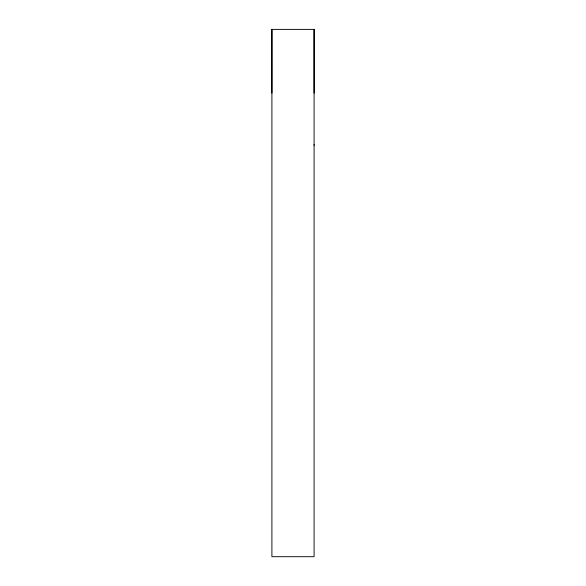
<?xml version="1.0" encoding="UTF-8"?>
<svg xmlns="http://www.w3.org/2000/svg" width="586" height="586" viewBox="0 0 586 586"><rect width="100%" height="100%" fill="white"/><g stroke="black" fill="none" stroke-linecap="round" stroke-linejoin="round"><path stroke-width="0.88" d="M314.089 144.625L314.089 145.284M314.089 29.3L314.096 93.145M271.911 29.3L271.919 93.137M271.911 29.395L271.904 556.7L314.089 556.7L314.089 29.395L271.911 29.395"/></g></svg>
